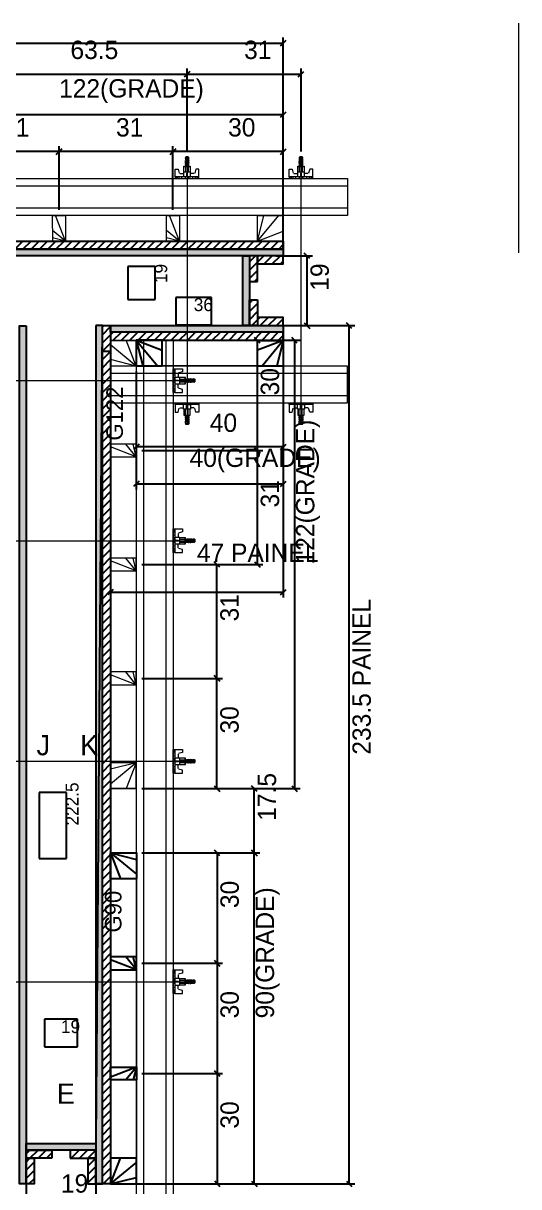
# Model space of a CAD drawing. Header units: metres. Extents: x -9504 to -3340, y 6690 to 7665.
# Drawn here: x -8477 to -8207, y 7025 to 7658 of the extents above; entities that cross this region are included whole.
import ezdxf

# ---------------------------------------------------------------- set-up
doc = ezdxf.new("R2010")
doc.units = ezdxf.units.M
for name, color, linetype in [('CHAPA', 7, 'Continuous'), ('COTA', 7, 'Continuous'), ('Hachura', 7, 'Continuous'), ('Madeira', 7, 'Continuous'), ('MEIO_PONT', 7, 'Continuous'), ('Perfil Metálico', 7, 'Continuous'), ('SARRAFO', 7, 'Continuous'), ('Texto Seção', 7, 'Continuous'), ('TEXTO_GERAL', 7, 'Continuous')]:
    doc.layers.add(name, color=color, linetype=linetype)

msp = doc.modelspace()

# ---------------------------------------------------------------- hatches: boundary and pattern name
at = {"layer": 'Hachura'}
h = msp.add_hatch(dxfattribs=at)
h.set_pattern_fill('ANSI31')
h.paths.add_polyline_path([(-9299.2, 7539.32), (-9299.2, 7534.92), (-8335.2, 7534.92), (-8335.2, 7539.32), (-9299.2, 7539.32)])
h = msp.add_hatch(color=7, dxfattribs=at)
h.dxf.hatch_style = 1
h.paths.add_polyline_path([(-9299.2, 7531.32), (-9299.2, 7534.92), (-8335.2, 7534.92), (-8335.2, 7531.32), (-9299.2, 7531.32)])
h = msp.add_hatch(color=7, dxfattribs=at)
h.dxf.hatch_style = 1
h.paths.add_polyline_path([(-8353.6, 7493.31), (-8357.2, 7493.31), (-8357.2, 7531.32), (-8353.6, 7531.32), (-8353.6, 7493.31)])
h = msp.add_hatch(dxfattribs=at)
h.set_pattern_fill('ANSI31')
h.paths.add_polyline_path([(-8353.6, 7531.32), (-8349.2, 7531.32), (-8349.2, 7517.32), (-8353.6, 7517.32), (-8353.6, 7531.32)])
h = msp.add_hatch(dxfattribs=at)
h.set_pattern_fill('ANSI31')
h.paths.add_polyline_path([(-8335.2, 7531.32), (-8335.2, 7526.92), (-8349.2, 7526.92), (-8349.2, 7531.32), (-8335.2, 7531.32)])
h = msp.add_hatch(dxfattribs=at)
h.set_pattern_fill('ANSI31')
h.paths.add_polyline_path([(-8353.6, 7493.31), (-8349.2, 7493.31), (-8349.2, 7507.31), (-8353.6, 7507.31), (-8353.6, 7493.31)])
h = msp.add_hatch(dxfattribs=at)
h.set_pattern_fill('ANSI31')
h.paths.add_polyline_path([(-8335.2, 7497.72), (-8335.2, 7493.32), (-8349.2, 7493.32), (-8349.2, 7497.72), (-8335.2, 7497.72)])
h = msp.add_hatch(color=7, dxfattribs=at)
h.dxf.hatch_style = 1
h.paths.add_polyline_path([(-8478.8, 7493.23), (-8475.2, 7493.23), (-8475.2, 7026.23), (-8478.8, 7026.23), (-8478.8, 7493.23)])
h = msp.add_hatch(color=7, dxfattribs=at)
h.dxf.hatch_style = 1
h.paths.add_polyline_path([(-8433.6, 7026.32), (-8437.2, 7026.32), (-8437.2, 7493.32), (-8433.6, 7493.32), (-8433.6, 7026.32)])
h = msp.add_hatch(dxfattribs=at)
h.set_pattern_fill('ANSI31')
h.paths.add_polyline_path([(-8429.17, 7026.32), (-8433.6, 7026.32), (-8433.6, 7493.32), (-8429.2, 7493.32), (-8429.17, 7026.32)])
h = msp.add_hatch(color=7, dxfattribs=at)
h.dxf.hatch_style = 1
h.paths.add_polyline_path([(-8429.2, 7489.72), (-8429.2, 7493.32), (-8335.2, 7493.31), (-8335.2, 7489.71), (-8429.2, 7489.72)])
h = msp.add_hatch(dxfattribs=at)
h.set_pattern_fill('ANSI31')
h.paths.add_polyline_path([(-8335.2, 7489.71), (-8335.2, 7485.31), (-8429.2, 7485.32), (-8429.2, 7489.72), (-8335.2, 7489.71)])
h = msp.add_hatch(dxfattribs=at)
h.set_pattern_fill('ANSI31')
h.paths.add_polyline_path([(-8483.2, 7489.63), (-8483.2, 7485.24), (-8833.2, 7485.24), (-8833.2, 7489.64), (-8475.2, 7489.64), (-8475.2, 7489.63), (-8483.2, 7489.63)])
h = msp.add_hatch(color=7, dxfattribs=at)
h.dxf.hatch_style = 1
h.paths.add_polyline_path([(-8475.2, 7044.72), (-8475.2, 7048.32), (-8437.2, 7048.32), (-8437.2, 7044.72), (-8475.2, 7044.72)])
h = msp.add_hatch(dxfattribs=at)
h.set_pattern_fill('ANSI31')
h.paths.add_polyline_path([(-8475.2, 7044.72), (-8475.2, 7040.32), (-8461.2, 7040.32), (-8461.2, 7044.72), (-8475.2, 7044.72)])
h = msp.add_hatch(dxfattribs=at)
h.set_pattern_fill('ANSI31')
h.paths.add_polyline_path([(-8470.8, 7040.32), (-8475.2, 7040.32), (-8475.2, 7026.32), (-8470.8, 7026.32), (-8470.8, 7040.32)])
h = msp.add_hatch(dxfattribs=at)
h.set_pattern_fill('ANSI31')
h.paths.add_polyline_path([(-8437.2, 7044.72), (-8437.2, 7040.32), (-8451.2, 7040.32), (-8451.2, 7044.72), (-8437.2, 7044.72)])
h = msp.add_hatch(dxfattribs=at)
h.set_pattern_fill('ANSI31')
h.paths.add_polyline_path([(-8441.6, 7040.32), (-8437.2, 7040.32), (-8437.2, 7026.32), (-8441.6, 7026.32), (-8441.6, 7040.32)])

# ---------------------------------------------------------------- linework, layer by layer
at = {"layer": 'CHAPA', "color": 1, "lineweight": 25}
for points in [[(-8335.2, 7534.92), (-8335.2, 7531.32), (-9299.2, 7531.32), (-9299.2, 7534.92)], [(-8353.6, 7493.31), (-8357.2, 7493.31), (-8357.2, 7531.32), (-8353.6, 7531.32)], [(-8475.2, 7493.23), (-8475.2, 7026.23), (-8478.8, 7026.23), (-8478.8, 7493.23)], [(-8437.2, 7493.32), (-8437.2, 7026.32), (-8433.6, 7026.32), (-8433.6, 7493.32)], [(-8429.2, 7489.72), (-8429.2, 7493.32), (-8335.2, 7493.31), (-8335.2, 7489.71)], [(-8475.2, 7044.72), (-8475.2, 7048.32), (-8437.2, 7048.32), (-8437.2, 7044.72)]]:
    msp.add_lwpolyline(points, close=True, dxfattribs=at)
at = {"layer": 'COTA', "color": 0, "lineweight": 25}
for p, q in [((-8336.7, 7645.6), (-8333.7, 7648.6)), ((-8389.03, 7628.68), (-8386.03, 7631.68)), ((-8386.03, 7631.68), (-8389.03, 7628.68)), ((-8327.03, 7628.68), (-8324.03, 7631.68)), ((-8336.72, 7606.71), (-8333.72, 7609.71)), ((-8455.73, 7589.51), (-8458.73, 7586.51)), ((-8458.73, 7586.51), (-8455.73, 7589.51)), ((-8393.73, 7589.51), (-8396.73, 7586.51)), ((-8396.73, 7586.51), (-8393.73, 7589.51)), ((-8336.72, 7586.51), (-8333.72, 7589.51)), ((-8320.83, 7529.81), (-8323.83, 7532.81)), ((-8323.83, 7494.81), (-8320.83, 7491.81)), ((-8297.85, 7491.82), (-8300.85, 7494.82)), ((-8347.78, 7483.85), (-8350.78, 7486.85)), ((-8327.58, 7483.85), (-8330.58, 7486.85)), ((-8413.7, 7428.89), (-8416.7, 7425.89)), ((-8347.78, 7423.86), (-8350.78, 7426.86)), ((-8350.78, 7426.86), (-8347.78, 7423.86)), ((-8336.7, 7425.89), (-8333.7, 7428.89)), ((-8413.7, 7408.69), (-8416.7, 7405.69)), ((-8336.7, 7405.69), (-8333.7, 7408.69)), ((-8369.78, 7361.86), (-8372.78, 7364.86)), ((-8350.78, 7364.86), (-8347.78, 7361.86)), ((-8427.7, 7349.81), (-8430.7, 7346.81)), ((-8336.7, 7346.81), (-8333.7, 7349.81)), ((-8369.78, 7299.86), (-8372.78, 7302.86)), ((-8372.78, 7302.86), (-8369.78, 7299.86)), ((-8372.78, 7242.85), (-8369.78, 7239.85)), ((-8349.5, 7239.85), (-8352.5, 7242.85)), ((-8330.58, 7242.85), (-8327.58, 7239.85)), ((-8369.7, 7204.85), (-8372.7, 7207.85)), ((-8349.5, 7204.85), (-8352.5, 7207.85)), ((-8352.5, 7207.85), (-8349.5, 7204.85)), ((-8372.7, 7147.85), (-8369.7, 7144.85)), ((-8369.7, 7144.85), (-8372.7, 7147.85)), ((-8372.7, 7087.85), (-8369.7, 7084.85)), ((-8369.7, 7084.85), (-8372.7, 7087.85)), ((-8372.7, 7027.87), (-8369.7, 7024.87)), ((-8352.5, 7027.85), (-8349.5, 7024.85)), ((-8300.85, 7027.85), (-8297.85, 7024.85))]:
    msp.add_line(p, q, dxfattribs=at)
at = {"layer": 'COTA', "color": 241, "lineweight": 25}
for p, q in [((-8335.2, 7534.32), (-8335.2, 7650.1)), ((-9299.2, 7647.1), (-8335.2, 7647.1)), ((-8514.53, 7630.18), (-8387.53, 7630.18)), ((-8387.53, 7588.12), (-8387.53, 7633.18)), ((-8387.53, 7588.12), (-8387.53, 7633.18)), ((-8387.53, 7630.18), (-8325.53, 7630.18)), ((-8325.53, 7588.12), (-8325.53, 7633.18)), ((-8335.22, 7556.32), (-8335.22, 7611.21)), ((-8579.22, 7608.21), (-8335.22, 7608.21)), ((-8457.23, 7556.32), (-8457.23, 7591.01)), ((-8457.23, 7556.32), (-8457.23, 7591.01)), ((-8395.23, 7556.32), (-8395.23, 7591.01)), ((-8395.23, 7556.32), (-8395.23, 7591.01)), ((-8335.22, 7556.32), (-8335.22, 7591.01)), ((-8457.23, 7588.01), (-8519.23, 7588.01)), ((-8395.23, 7588.01), (-8457.23, 7588.01)), ((-8335.22, 7588.01), (-8395.23, 7588.01)), ((-8339.2, 7531.31), (-8319.33, 7531.31)), ((-8322.33, 7531.31), (-8322.33, 7493.31)), ((-8434.2, 7493.32), (-8296.35, 7493.32)), ((-8429.2, 7490.32), (-8429.2, 7345.31)), ((-8339.2, 7493.31), (-8319.33, 7493.31)), ((-8335.2, 7490.31), (-8335.2, 7345.31)), ((-8299.35, 7026.35), (-8299.35, 7493.32)), ((-8412.22, 7485.35), (-8326.08, 7485.35)), ((-8412.2, 7485.35), (-8346.28, 7485.35)), ((-8349.28, 7425.36), (-8349.28, 7485.35)), ((-8329.08, 7485.35), (-8329.08, 7241.35)), ((-8415.2, 7468.35), (-8415.2, 7404.19)), ((-8415.2, 7468.35), (-8415.2, 7424.39)), ((-8335.2, 7468.35), (-8335.2, 7404.19)), ((-8335.2, 7468.35), (-8335.2, 7424.39)), ((-8335.2, 7427.39), (-8415.2, 7427.39)), ((-8412.2, 7425.36), (-8346.28, 7425.36)), ((-8412.2, 7425.36), (-8346.28, 7425.36)), ((-8349.28, 7363.36), (-8349.28, 7425.36)), ((-8415.2, 7407.19), (-8335.2, 7407.19)), ((-8412.2, 7363.36), (-8368.28, 7363.36)), ((-8412.2, 7363.36), (-8346.28, 7363.36)), ((-8371.28, 7301.36), (-8371.28, 7363.36)), ((-8429.2, 7348.31), (-8335.2, 7348.31)), ((-8412.2, 7301.36), (-8368.28, 7301.36)), ((-8412.2, 7301.36), (-8368.28, 7301.36)), ((-8371.28, 7241.35), (-8371.28, 7301.36)), ((-8412.21, 7241.35), (-8348, 7241.35)), ((-8412.2, 7241.35), (-8368.28, 7241.35)), ((-8412.2, 7241.35), (-8326.08, 7241.35)), ((-8351, 7206.35), (-8351, 7241.35)), ((-8412.16, 7206.35), (-8348, 7206.35)), ((-8412.16, 7206.35), (-8368.2, 7206.35)), ((-8412.16, 7206.35), (-8348, 7206.35)), ((-8371.2, 7206.35), (-8371.2, 7146.35)), ((-8351, 7026.35), (-8351, 7206.35)), ((-8412.16, 7146.35), (-8368.2, 7146.35)), ((-8412.16, 7146.35), (-8368.2, 7146.35)), ((-8371.2, 7146.35), (-8371.2, 7086.35)), ((-8412.16, 7086.35), (-8368.2, 7086.35)), ((-8412.16, 7086.35), (-8368.2, 7086.35)), ((-8371.2, 7086.35), (-8371.2, 7026.37)), ((-8475.2, 7030.32), (-8475.2, 7010.45)), ((-8437.2, 7030.32), (-8437.2, 7010.45)), ((-8426.16, 7026.35), (-8296.35, 7026.35)), ((-8412.16, 7026.35), (-8348, 7026.35)), ((-8412.15, 7026.37), (-8368.2, 7026.37))]:
    msp.add_line(p, q, dxfattribs=at)
at = {"layer": 'COTA', "color": 180, "lineweight": 25}
for p, q in [((-8404.88, 7525.49), (-8419.88, 7525.49)), ((-8419.88, 7525.49), (-8419.88, 7507.49)), ((-8404.88, 7507.49), (-8404.88, 7525.49)), ((-8374.26, 7508.71), (-8393.59, 7508.71)), ((-8393.59, 7508.71), (-8393.59, 7493.71)), ((-8374.26, 7493.71), (-8374.26, 7508.71)), ((-8419.88, 7507.49), (-8404.88, 7507.49)), ((-8393.59, 7493.71), (-8374.26, 7493.71)), ((-8453.14, 7239.32), (-8468.14, 7239.32)), ((-8468.14, 7239.32), (-8468.14, 7203.32)), ((-8453.14, 7203.32), (-8453.14, 7239.32)), ((-8468.14, 7203.32), (-8453.14, 7203.32)), ((-8447.2, 7115.85), (-8465.2, 7115.85)), ((-8465.2, 7115.85), (-8465.2, 7100.85)), ((-8447.2, 7100.85), (-8447.2, 7115.85)), ((-8465.2, 7100.85), (-8447.2, 7100.85))]:
    msp.add_line(p, q, dxfattribs=at)
at = {"layer": 'Hachura', "color": 0, "lineweight": 9}
for p, q in [((-8387.99, 7584.8), (-8388.66, 7584.46)), ((-8388.6, 7584.23), (-8387.47, 7584.8)), ((-8388.5, 7584.79), (-8388.18, 7585.12)), ((-8388.25, 7584.8), (-8388.5, 7584.67)), ((-8388.5, 7584.15), (-8387.21, 7584.8)), ((-8388.5, 7584.79), (-8386.57, 7584.79)), ((-8386.89, 7585.12), (-8388.18, 7585.12)), ((-8386.57, 7584.79), (-8386.89, 7585.12)), ((-8386.57, 7584.47), (-8386.57, 7584.8)), ((-8325.99, 7584.8), (-8326.66, 7584.46)), ((-8326.6, 7584.23), (-8325.47, 7584.8)), ((-8326.5, 7584.79), (-8326.18, 7585.12)), ((-8326.25, 7584.8), (-8326.5, 7584.67)), ((-8326.5, 7584.15), (-8325.21, 7584.8)), ((-8326.5, 7584.79), (-8324.57, 7584.79)), ((-8324.89, 7585.12), (-8326.18, 7585.12)), ((-8324.57, 7584.79), (-8324.89, 7585.12)), ((-8324.57, 7584.47), (-8324.57, 7584.8)), ((-8394.05, 7574.22), (-8394.05, 7578.48)), ((-8394.05, 7578.48), (-8392.37, 7578.48)), ((-8392.37, 7578.48), (-8391.79, 7576.27)), ((-8389.28, 7580.02), (-8385.92, 7580.02)), ((-8389.28, 7576.8), (-8389.28, 7580.02)), ((-8389.28, 7579.96), (-8385.92, 7579.96)), ((-8386.5, 7584.38), (-8388.66, 7583.3)), ((-8386.5, 7583.22), (-8388.66, 7582.14)), ((-8386.5, 7582.06), (-8388.66, 7580.98)), ((-8388.6, 7583.07), (-8386.46, 7584.14)), ((-8388.6, 7581.91), (-8386.46, 7582.98)), ((-8388.6, 7580.75), (-8386.46, 7581.82)), ((-8386.57, 7584.47), (-8388.5, 7583.51)), ((-8386.57, 7584.47), (-8388.5, 7583.51)), ((-8388.5, 7584.15), (-8388.5, 7583.51)), ((-8388.5, 7582.99), (-8386.57, 7583.96)), ((-8386.57, 7583.31), (-8388.5, 7582.35)), ((-8388.5, 7582.35), (-8388.5, 7582.99)), ((-8388.5, 7581.83), (-8386.57, 7582.8)), ((-8386.57, 7582.15), (-8388.5, 7581.18)), ((-8388.5, 7581.62), (-8388.5, 7581.83)), ((-8388.5, 7580.67), (-8386.57, 7581.64)), ((-8388.5, 7581.62), (-8388.5, 7581.18)), ((-8386.57, 7580.99), (-8388.5, 7580.02)), ((-8388.5, 7580.67), (-8388.5, 7580.02)), ((-8388.5, 7580.02), (-8388.5, 7576.8)), ((-8387.73, 7580.02), (-8386.46, 7580.66)), ((-8387.47, 7580.02), (-8386.57, 7580.48)), ((-8386.96, 7580.02), (-8386.96, 7576.8)), ((-8386.57, 7583.31), (-8386.57, 7583.96)), ((-8386.57, 7582.15), (-8386.57, 7582.8)), ((-8386.57, 7582.59), (-8386.57, 7582.8)), ((-8386.57, 7580.99), (-8386.57, 7581.64)), ((-8386.57, 7580.02), (-8386.57, 7580.48)), ((-8385.92, 7580.02), (-8385.92, 7576.8)), ((-8382.83, 7578.48), (-8383.41, 7576.27)), ((-8381.15, 7578.48), (-8382.83, 7578.48)), ((-8381.15, 7573.32), (-8381.15, 7578.45)), ((-8332.05, 7574.22), (-8332.05, 7578.48)), ((-8332.05, 7578.48), (-8330.37, 7578.48)), ((-8330.37, 7578.48), (-8329.79, 7576.27)), ((-8327.28, 7580.02), (-8323.92, 7580.02)), ((-8327.28, 7576.8), (-8327.28, 7580.02)), ((-8327.28, 7579.96), (-8323.92, 7579.96)), ((-8324.5, 7584.38), (-8326.66, 7583.3)), ((-8324.5, 7583.22), (-8326.66, 7582.14)), ((-8324.5, 7582.06), (-8326.66, 7580.98)), ((-8326.6, 7583.07), (-8324.46, 7584.14)), ((-8326.6, 7581.91), (-8324.46, 7582.98)), ((-8326.6, 7580.75), (-8324.46, 7581.82)), ((-8324.57, 7584.47), (-8326.5, 7583.51)), ((-8324.57, 7584.47), (-8326.5, 7583.51)), ((-8326.5, 7584.15), (-8326.5, 7583.51)), ((-8326.5, 7582.99), (-8324.57, 7583.96)), ((-8324.57, 7583.31), (-8326.5, 7582.35)), ((-8326.5, 7582.35), (-8326.5, 7582.99)), ((-8326.5, 7581.83), (-8324.57, 7582.8)), ((-8324.57, 7582.15), (-8326.5, 7581.18)), ((-8326.5, 7581.62), (-8326.5, 7581.83)), ((-8326.5, 7580.67), (-8324.57, 7581.64)), ((-8326.5, 7581.62), (-8326.5, 7581.18)), ((-8324.57, 7580.99), (-8326.5, 7580.02)), ((-8326.5, 7580.67), (-8326.5, 7580.02)), ((-8326.5, 7580.02), (-8326.5, 7576.8)), ((-8325.73, 7580.02), (-8324.46, 7580.66)), ((-8325.47, 7580.02), (-8324.57, 7580.48)), ((-8324.96, 7580.02), (-8324.96, 7576.8)), ((-8324.57, 7583.31), (-8324.57, 7583.96)), ((-8324.57, 7582.15), (-8324.57, 7582.8)), ((-8324.57, 7582.59), (-8324.57, 7582.8)), ((-8324.57, 7580.99), (-8324.57, 7581.64)), ((-8324.57, 7580.02), (-8324.57, 7580.48)), ((-8323.92, 7580.02), (-8323.92, 7576.8)), ((-8320.83, 7578.48), (-8321.41, 7576.27)), ((-8319.15, 7578.48), (-8320.83, 7578.48)), ((-8319.15, 7573.32), (-8319.15, 7578.45)), ((-8381.15, 7574.22), (-8394.05, 7574.22)), ((-8394.05, 7574.22), (-8394.05, 7573.32)), ((-8394.05, 7573.32), (-8381.15, 7573.32)), ((-8393.91, 7574.24), (-8393.91, 7573.31)), ((-8393.7, 7574.24), (-8393.7, 7573.31)), ((-8393.36, 7574.24), (-8393.36, 7573.31)), ((-8393.1, 7573.32), (-8385.28, 7573.32)), ((-8392.9, 7574.24), (-8392.9, 7573.31)), ((-8392.06, 7574.24), (-8392.06, 7573.31)), ((-8391.48, 7576.03), (-8389.53, 7576.03)), ((-8390.63, 7574.24), (-8390.63, 7573.32)), ((-8385.67, 7576.8), (-8389.53, 7576.8)), ((-8389.53, 7576.8), (-8389.53, 7574.22)), ((-8389.53, 7576.8), (-8389.28, 7576.8)), ((-8389.53, 7576.8), (-8389.28, 7576.8)), ((-8388.58, 7574.09), (-8388.58, 7573.66)), ((-8387.8, 7576.22), (-8387.8, 7574.22)), ((-8387.6, 7574.22), (-8385.67, 7574.22)), ((-8387.59, 7574.22), (-8387.59, 7573.32)), ((-8387.29, 7574.22), (-8387.29, 7576.22)), ((-8386.31, 7574.22), (-8386.96, 7574.22)), ((-8386.64, 7573.9), (-8386.64, 7574.11)), ((-8386.64, 7573.47), (-8386.64, 7573.9)), ((-8381.15, 7574.22), (-8386.31, 7574.22)), ((-8385.67, 7574.22), (-8385.67, 7576.8)), ((-8383.72, 7576.03), (-8385.67, 7576.03)), ((-8384.56, 7574.24), (-8384.56, 7573.31)), ((-8383.15, 7574.24), (-8383.15, 7573.31)), ((-8382.3, 7574.24), (-8382.3, 7573.31)), ((-8381.84, 7574.24), (-8381.84, 7573.31)), ((-8381.5, 7574.24), (-8381.5, 7573.31)), ((-8381.29, 7574.24), (-8381.29, 7573.31)), ((-8319.15, 7574.22), (-8332.05, 7574.22)), ((-8332.05, 7574.22), (-8332.05, 7573.32)), ((-8332.05, 7573.32), (-8319.15, 7573.32)), ((-8331.91, 7574.24), (-8331.91, 7573.31)), ((-8331.7, 7574.24), (-8331.7, 7573.31)), ((-8331.36, 7574.24), (-8331.36, 7573.31)), ((-8331.1, 7573.32), (-8323.28, 7573.32)), ((-8330.9, 7574.24), (-8330.9, 7573.31)), ((-8330.06, 7574.24), (-8330.06, 7573.31)), ((-8329.48, 7576.03), (-8327.53, 7576.03)), ((-8328.63, 7574.24), (-8328.63, 7573.32)), ((-8323.67, 7576.8), (-8327.53, 7576.8)), ((-8327.53, 7576.8), (-8327.53, 7574.22)), ((-8327.53, 7576.8), (-8327.28, 7576.8)), ((-8327.53, 7576.8), (-8327.28, 7576.8)), ((-8326.58, 7574.09), (-8326.58, 7573.66)), ((-8325.8, 7576.22), (-8325.8, 7574.22)), ((-8325.6, 7574.22), (-8323.67, 7574.22)), ((-8325.59, 7574.22), (-8325.59, 7573.32)), ((-8325.29, 7574.22), (-8325.29, 7576.22)), ((-8324.31, 7574.22), (-8324.96, 7574.22)), ((-8324.64, 7573.9), (-8324.64, 7574.11)), ((-8324.64, 7573.47), (-8324.64, 7573.9)), ((-8319.15, 7574.22), (-8324.31, 7574.22)), ((-8323.67, 7574.22), (-8323.67, 7576.8)), ((-8321.72, 7576.03), (-8323.67, 7576.03)), ((-8322.56, 7574.24), (-8322.56, 7573.31)), ((-8321.15, 7574.24), (-8321.15, 7573.31)), ((-8320.3, 7574.24), (-8320.3, 7573.31)), ((-8319.84, 7574.24), (-8319.84, 7573.31)), ((-8319.5, 7574.24), (-8319.5, 7573.31)), ((-8319.29, 7574.24), (-8319.29, 7573.31)), ((-8395.16, 7456.95), (-8395.16, 7469.85)), ((-8395.16, 7469.85), (-8390.02, 7469.85)), ((-8394.24, 7469.71), (-8395.16, 7469.71)), ((-8394.24, 7469.5), (-8395.16, 7469.5)), ((-8394.24, 7469.16), (-8395.16, 7469.16)), ((-8394.24, 7468.7), (-8395.16, 7468.7)), ((-8394.24, 7467.86), (-8395.16, 7467.86)), ((-8394.24, 7466.44), (-8395.16, 7466.44)), ((-8395.16, 7457.91), (-8395.16, 7465.72)), ((-8395.01, 7464.36), (-8394.58, 7464.36)), ((-8394.58, 7464.36), (-8394.36, 7464.36)), ((-8394.26, 7469.85), (-8394.26, 7456.95)), ((-8394.26, 7469.85), (-8394.26, 7464.69)), ((-8394.26, 7463.4), (-8394.26, 7465.34)), ((-8394.26, 7465.34), (-8391.68, 7465.34)), ((-8394.26, 7464.69), (-8394.26, 7464.05)), ((-8392.45, 7467.28), (-8392.45, 7465.34)), ((-8390, 7468.17), (-8392.21, 7467.59)), ((-8391.68, 7465.34), (-8391.68, 7461.47)), ((-8388.45, 7465.08), (-8391.68, 7465.08)), ((-8390, 7469.85), (-8390, 7468.17)), ((-8388.52, 7461.73), (-8388.52, 7465.08)), ((-8388.45, 7461.73), (-8388.45, 7465.08)), ((-8388.45, 7463.27), (-8387.82, 7464.54)), ((-8387.48, 7464.43), (-8388.45, 7462.5)), ((-8388.45, 7463.53), (-8388, 7464.43)), ((-8388.45, 7464.43), (-8388, 7464.43)), ((-8387.81, 7462.5), (-8386.84, 7464.43)), ((-8387.73, 7462.4), (-8386.66, 7464.54)), ((-8386.42, 7464.51), (-8387.5, 7462.34)), ((-8387.48, 7464.43), (-8386.84, 7464.43)), ((-8386.32, 7464.43), (-8387.29, 7462.5)), ((-8386.65, 7462.5), (-8385.68, 7464.43)), ((-8386.57, 7462.4), (-8385.5, 7464.54)), ((-8385.26, 7464.51), (-8386.34, 7462.34)), ((-8386.32, 7464.43), (-8385.68, 7464.43)), ((-8385.16, 7464.43), (-8386.13, 7462.5)), ((-8385.89, 7464.43), (-8385.68, 7464.43)), ((-8385.48, 7462.5), (-8384.52, 7464.43)), ((-8385.41, 7462.4), (-8384.34, 7464.54)), ((-8384.09, 7464.51), (-8385.18, 7462.34)), ((-8385.16, 7464.43), (-8384.52, 7464.43)), ((-8384, 7464.43), (-8384.97, 7462.5)), ((-8384, 7464.43), (-8384.97, 7462.5)), ((-8384, 7464.43), (-8383.68, 7464.43)), ((-8383.68, 7464.44), (-8383.36, 7464.11)), ((-8383.68, 7462.5), (-8383.68, 7464.44)), ((-8394.26, 7463.41), (-8395.16, 7463.41)), ((-8394.24, 7460.38), (-8395.16, 7460.38)), ((-8394.24, 7458.94), (-8395.16, 7458.94)), ((-8394.24, 7458.1), (-8395.16, 7458.1)), ((-8394.38, 7462.43), (-8394.82, 7462.43)), ((-8394.26, 7463.71), (-8392.26, 7463.71)), ((-8392.26, 7463.2), (-8394.26, 7463.2)), ((-8391.68, 7461.47), (-8394.26, 7461.47)), ((-8392.45, 7459.52), (-8392.45, 7461.47)), ((-8390, 7458.63), (-8392.21, 7459.21)), ((-8388.45, 7464.05), (-8391.68, 7464.05)), ((-8388.45, 7462.5), (-8391.68, 7462.5)), ((-8391.68, 7461.73), (-8388.45, 7461.73)), ((-8391.68, 7461.47), (-8391.68, 7461.73)), ((-8391.68, 7461.47), (-8391.68, 7461.73)), ((-8390, 7456.95), (-8390, 7458.63)), ((-8387.81, 7462.5), (-8388.45, 7462.5)), ((-8386.86, 7462.5), (-8387.29, 7462.5)), ((-8386.86, 7462.5), (-8386.65, 7462.5)), ((-8386.13, 7462.5), (-8385.48, 7462.5)), ((-8384.32, 7462.5), (-8384.97, 7462.5)), ((-8384.32, 7462.5), (-8383.68, 7463.79)), ((-8384.25, 7462.4), (-8383.68, 7463.53)), ((-8383.68, 7463.01), (-8384.02, 7462.34)), ((-8383.68, 7462.76), (-8383.81, 7462.5)), ((-8383.68, 7462.5), (-8383.36, 7462.82)), ((-8383.36, 7464.11), (-8383.36, 7462.82)), ((-8394.24, 7457.64), (-8395.16, 7457.64)), ((-8394.24, 7457.3), (-8395.16, 7457.3)), ((-8394.24, 7457.09), (-8395.16, 7457.09)), ((-8394.26, 7456.95), (-8395.16, 7456.95)), ((-8394.26, 7456.95), (-8390, 7456.95)), ((-8394.05, 7451.32), (-8381.16, 7451.32)), ((-8394.05, 7450.41), (-8394.05, 7451.32)), ((-8381.15, 7450.41), (-8394.05, 7450.41)), ((-8394.05, 7450.41), (-8394.05, 7446.16)), ((-8394.05, 7446.16), (-8392.37, 7446.16)), ((-8393.91, 7450.4), (-8393.91, 7451.32)), ((-8393.7, 7450.4), (-8393.7, 7451.32)), ((-8393.37, 7450.4), (-8393.37, 7451.32)), ((-8393.1, 7451.32), (-8385.28, 7451.32)), ((-8392.9, 7450.4), (-8392.9, 7451.32)), ((-8392.37, 7446.16), (-8391.79, 7448.37)), ((-8392.06, 7450.4), (-8392.06, 7451.32)), ((-8391.48, 7448.61), (-8389.53, 7448.61)), ((-8390.63, 7450.4), (-8390.63, 7451.32)), ((-8389.54, 7447.83), (-8389.54, 7450.41)), ((-8385.67, 7447.83), (-8389.54, 7447.83)), ((-8389.54, 7447.83), (-8389.28, 7447.83)), ((-8389.54, 7447.83), (-8389.28, 7447.83)), ((-8389.28, 7447.83), (-8389.28, 7444.61)), ((-8388.58, 7450.54), (-8388.58, 7450.97)), ((-8388.5, 7444.61), (-8388.5, 7447.83)), ((-8387.8, 7448.41), (-8387.8, 7450.41)), ((-8387.6, 7450.41), (-8387.6, 7451.32)), ((-8387.6, 7450.41), (-8385.67, 7450.41)), ((-8387.29, 7450.41), (-8387.29, 7448.41)), ((-8386.31, 7450.41), (-8386.96, 7450.41)), ((-8386.96, 7444.61), (-8386.96, 7447.83)), ((-8386.64, 7451.17), (-8386.64, 7450.73)), ((-8386.64, 7450.73), (-8386.64, 7450.52)), ((-8381.15, 7450.41), (-8386.31, 7450.41)), ((-8385.92, 7444.61), (-8385.92, 7447.83)), ((-8385.67, 7450.41), (-8385.67, 7447.83)), ((-8383.72, 7448.61), (-8385.67, 7448.61)), ((-8384.56, 7450.4), (-8384.56, 7451.32)), ((-8382.83, 7446.16), (-8383.41, 7448.37)), ((-8383.15, 7450.4), (-8383.15, 7451.32)), ((-8381.15, 7446.16), (-8382.83, 7446.16)), ((-8382.3, 7450.4), (-8382.3, 7451.32)), ((-8381.84, 7450.4), (-8381.84, 7451.32)), ((-8381.5, 7450.4), (-8381.5, 7451.32)), ((-8381.29, 7450.4), (-8381.29, 7451.32)), ((-8381.16, 7451.32), (-8381.16, 7446.18)), ((-8332.05, 7451.32), (-8319.16, 7451.32)), ((-8332.05, 7450.41), (-8332.05, 7451.32)), ((-8319.15, 7450.41), (-8332.05, 7450.41)), ((-8332.05, 7450.41), (-8332.05, 7446.16)), ((-8332.05, 7446.16), (-8330.37, 7446.16)), ((-8331.91, 7450.4), (-8331.91, 7451.32)), ((-8331.7, 7450.4), (-8331.7, 7451.32)), ((-8331.37, 7450.4), (-8331.37, 7451.32)), ((-8331.1, 7451.32), (-8323.28, 7451.32)), ((-8330.9, 7450.4), (-8330.9, 7451.32)), ((-8330.37, 7446.16), (-8329.79, 7448.37)), ((-8330.06, 7450.4), (-8330.06, 7451.32)), ((-8329.48, 7448.61), (-8327.53, 7448.61)), ((-8328.63, 7450.4), (-8328.63, 7451.32)), ((-8327.54, 7447.83), (-8327.54, 7450.41)), ((-8323.67, 7447.83), (-8327.54, 7447.83)), ((-8327.54, 7447.83), (-8327.28, 7447.83)), ((-8327.54, 7447.83), (-8327.28, 7447.83)), ((-8327.28, 7447.83), (-8327.28, 7444.61)), ((-8326.58, 7450.54), (-8326.58, 7450.97)), ((-8326.5, 7444.61), (-8326.5, 7447.83)), ((-8325.8, 7448.41), (-8325.8, 7450.41)), ((-8325.6, 7450.41), (-8325.6, 7451.32)), ((-8325.6, 7450.41), (-8323.67, 7450.41)), ((-8325.29, 7450.41), (-8325.29, 7448.41)), ((-8324.31, 7450.41), (-8324.96, 7450.41)), ((-8324.96, 7444.61), (-8324.96, 7447.83)), ((-8324.64, 7451.17), (-8324.64, 7450.73)), ((-8324.64, 7450.73), (-8324.64, 7450.52)), ((-8319.15, 7450.41), (-8324.31, 7450.41)), ((-8323.92, 7444.61), (-8323.92, 7447.83)), ((-8323.67, 7450.41), (-8323.67, 7447.83)), ((-8321.72, 7448.61), (-8323.67, 7448.61)), ((-8322.56, 7450.4), (-8322.56, 7451.32)), ((-8320.83, 7446.16), (-8321.41, 7448.37)), ((-8321.15, 7450.4), (-8321.15, 7451.32)), ((-8319.15, 7446.16), (-8320.83, 7446.16)), ((-8320.3, 7450.4), (-8320.3, 7451.32)), ((-8319.84, 7450.4), (-8319.84, 7451.32)), ((-8319.5, 7450.4), (-8319.5, 7451.32)), ((-8319.29, 7450.4), (-8319.29, 7451.32)), ((-8319.16, 7451.32), (-8319.16, 7446.18)), ((-8389.28, 7444.68), (-8385.92, 7444.68)), ((-8389.28, 7444.61), (-8385.92, 7444.61)), ((-8386.5, 7442.57), (-8388.66, 7443.66)), ((-8386.5, 7441.41), (-8388.66, 7442.5)), ((-8386.5, 7440.25), (-8388.66, 7441.34)), ((-8387.99, 7439.84), (-8388.66, 7440.17)), ((-8388.6, 7443.89), (-8386.46, 7442.82)), ((-8388.6, 7442.72), (-8386.46, 7441.65)), ((-8388.6, 7441.56), (-8386.46, 7440.49)), ((-8388.6, 7440.4), (-8387.47, 7439.84)), ((-8388.5, 7443.96), (-8388.5, 7444.61)), ((-8386.57, 7443.64), (-8388.5, 7444.61)), ((-8388.5, 7443.96), (-8386.57, 7443)), ((-8388.5, 7443.02), (-8388.5, 7443.45)), ((-8386.57, 7442.48), (-8388.5, 7443.45)), ((-8388.5, 7443.02), (-8388.5, 7442.8)), ((-8388.5, 7442.8), (-8386.57, 7441.84)), ((-8388.5, 7442.29), (-8388.5, 7441.64)), ((-8386.57, 7441.32), (-8388.5, 7442.29)), ((-8388.5, 7441.64), (-8386.57, 7440.68)), ((-8386.57, 7440.16), (-8388.5, 7441.13)), ((-8388.5, 7440.48), (-8388.5, 7441.13)), ((-8386.57, 7440.16), (-8388.5, 7441.13)), ((-8388.5, 7440.48), (-8387.21, 7439.84)), ((-8388.25, 7439.84), (-8388.5, 7439.97)), ((-8388.5, 7439.84), (-8388.18, 7439.52)), ((-8388.5, 7439.84), (-8386.57, 7439.84)), ((-8386.89, 7439.52), (-8388.18, 7439.52)), ((-8387.73, 7444.61), (-8386.46, 7443.98)), ((-8387.47, 7444.61), (-8386.57, 7444.16)), ((-8386.57, 7439.84), (-8386.89, 7439.52)), ((-8386.57, 7444.61), (-8386.57, 7444.16)), ((-8386.57, 7443.64), (-8386.57, 7443)), ((-8386.57, 7442.48), (-8386.57, 7441.84)), ((-8386.57, 7442.05), (-8386.57, 7441.84)), ((-8386.57, 7441.32), (-8386.57, 7440.68)), ((-8386.57, 7440.16), (-8386.57, 7439.84)), ((-8327.28, 7444.68), (-8323.92, 7444.68)), ((-8327.28, 7444.61), (-8323.92, 7444.61)), ((-8324.5, 7442.57), (-8326.66, 7443.66)), ((-8324.5, 7441.41), (-8326.66, 7442.5)), ((-8324.5, 7440.25), (-8326.66, 7441.34)), ((-8325.99, 7439.84), (-8326.66, 7440.17)), ((-8326.6, 7443.89), (-8324.46, 7442.82)), ((-8326.6, 7442.72), (-8324.46, 7441.65)), ((-8326.6, 7441.56), (-8324.46, 7440.49)), ((-8326.6, 7440.4), (-8325.47, 7439.84)), ((-8326.5, 7443.96), (-8326.5, 7444.61)), ((-8324.57, 7443.64), (-8326.5, 7444.61)), ((-8326.5, 7443.96), (-8324.57, 7443)), ((-8326.5, 7443.02), (-8326.5, 7443.45)), ((-8324.57, 7442.48), (-8326.5, 7443.45)), ((-8326.5, 7443.02), (-8326.5, 7442.8)), ((-8326.5, 7442.8), (-8324.57, 7441.84)), ((-8326.5, 7442.29), (-8326.5, 7441.64)), ((-8324.57, 7441.32), (-8326.5, 7442.29)), ((-8326.5, 7441.64), (-8324.57, 7440.68)), ((-8324.57, 7440.16), (-8326.5, 7441.13)), ((-8326.5, 7440.48), (-8326.5, 7441.13)), ((-8324.57, 7440.16), (-8326.5, 7441.13)), ((-8326.5, 7440.48), (-8325.21, 7439.84)), ((-8326.25, 7439.84), (-8326.5, 7439.97)), ((-8326.5, 7439.84), (-8326.18, 7439.52)), ((-8326.5, 7439.84), (-8324.57, 7439.84)), ((-8324.89, 7439.52), (-8326.18, 7439.52)), ((-8325.73, 7444.61), (-8324.46, 7443.98)), ((-8325.47, 7444.61), (-8324.57, 7444.16)), ((-8324.57, 7439.84), (-8324.89, 7439.52)), ((-8324.57, 7444.61), (-8324.57, 7444.16)), ((-8324.57, 7443.64), (-8324.57, 7443)), ((-8324.57, 7442.48), (-8324.57, 7441.84)), ((-8324.57, 7442.05), (-8324.57, 7441.84)), ((-8324.57, 7441.32), (-8324.57, 7440.68)), ((-8324.57, 7440.16), (-8324.57, 7439.84)), ((-8395.16, 7369.8), (-8395.16, 7382.69)), ((-8395.16, 7382.69), (-8390.02, 7382.69)), ((-8394.24, 7382.55), (-8395.16, 7382.55)), ((-8394.24, 7382.34), (-8395.16, 7382.34)), ((-8394.26, 7382.69), (-8394.26, 7369.8)), ((-8394.26, 7382.69), (-8394.26, 7377.54)), ((-8390, 7382.69), (-8390, 7381.02)), ((-8394.24, 7382.01), (-8395.16, 7382.01)), ((-8394.24, 7381.54), (-8395.16, 7381.54)), ((-8394.24, 7380.7), (-8395.16, 7380.7)), ((-8394.24, 7379.29), (-8395.16, 7379.29)), ((-8395.16, 7370.75), (-8395.16, 7378.56)), ((-8394.26, 7376.25), (-8395.16, 7376.25)), ((-8395.01, 7377.21), (-8394.58, 7377.21)), ((-8394.58, 7377.21), (-8394.36, 7377.21)), ((-8394.26, 7376.25), (-8394.26, 7378.18)), ((-8394.26, 7378.18), (-8391.68, 7378.18)), ((-8394.26, 7377.54), (-8394.26, 7376.89)), ((-8394.26, 7376.56), (-8392.26, 7376.56)), ((-8392.26, 7376.04), (-8394.26, 7376.04)), ((-8392.45, 7380.12), (-8392.45, 7378.18)), ((-8390, 7381.02), (-8392.21, 7380.44)), ((-8391.68, 7378.18), (-8391.68, 7374.31)), ((-8388.45, 7377.92), (-8391.68, 7377.92)), ((-8388.45, 7376.89), (-8391.68, 7376.89)), ((-8388.52, 7374.57), (-8388.52, 7377.92)), ((-8388.45, 7374.57), (-8388.45, 7377.92)), ((-8388.45, 7376.12), (-8387.82, 7377.38)), ((-8387.48, 7377.28), (-8388.45, 7375.34)), ((-8388.45, 7376.37), (-8388, 7377.28)), ((-8388.45, 7377.28), (-8388, 7377.28)), ((-8387.81, 7375.34), (-8386.84, 7377.28)), ((-8387.73, 7375.24), (-8386.66, 7377.38)), ((-8386.42, 7377.35), (-8387.5, 7375.18)), ((-8387.48, 7377.28), (-8386.84, 7377.28)), ((-8386.32, 7377.28), (-8387.29, 7375.34)), ((-8386.65, 7375.34), (-8385.68, 7377.28)), ((-8386.57, 7375.24), (-8385.5, 7377.38)), ((-8385.26, 7377.35), (-8386.34, 7375.18)), ((-8386.32, 7377.28), (-8385.68, 7377.28)), ((-8385.16, 7377.28), (-8386.13, 7375.34)), ((-8385.89, 7377.28), (-8385.68, 7377.28)), ((-8385.48, 7375.34), (-8384.52, 7377.28)), ((-8385.41, 7375.24), (-8384.34, 7377.38)), ((-8384.09, 7377.35), (-8385.18, 7375.18)), ((-8385.16, 7377.28), (-8384.52, 7377.28)), ((-8384, 7377.28), (-8384.97, 7375.34)), ((-8384, 7377.28), (-8384.97, 7375.34)), ((-8384.32, 7375.34), (-8383.68, 7376.63)), ((-8384.25, 7375.24), (-8383.68, 7376.37)), ((-8383.68, 7375.86), (-8384.02, 7375.18)), ((-8384, 7377.28), (-8383.68, 7377.28)), ((-8383.68, 7377.28), (-8383.36, 7376.96)), ((-8383.68, 7375.34), (-8383.68, 7377.28)), ((-8383.36, 7376.96), (-8383.36, 7375.67)), ((-8394.24, 7373.22), (-8395.16, 7373.22)), ((-8394.24, 7371.79), (-8395.16, 7371.79)), ((-8394.24, 7370.94), (-8395.16, 7370.94)), ((-8394.24, 7370.48), (-8395.16, 7370.48)), ((-8394.24, 7370.14), (-8395.16, 7370.14)), ((-8394.24, 7369.93), (-8395.16, 7369.93)), ((-8394.26, 7369.8), (-8395.16, 7369.8)), ((-8394.38, 7375.27), (-8394.82, 7375.27)), ((-8391.68, 7374.31), (-8394.26, 7374.31)), ((-8394.26, 7369.8), (-8390, 7369.8)), ((-8392.45, 7372.37), (-8392.45, 7374.31)), ((-8390, 7371.47), (-8392.21, 7372.05)), ((-8388.45, 7375.34), (-8391.68, 7375.34)), ((-8391.68, 7374.57), (-8388.45, 7374.57)), ((-8391.68, 7374.31), (-8391.68, 7374.57)), ((-8391.68, 7374.31), (-8391.68, 7374.57)), ((-8390, 7369.8), (-8390, 7371.47)), ((-8387.81, 7375.34), (-8388.45, 7375.34)), ((-8386.86, 7375.34), (-8387.29, 7375.34)), ((-8386.86, 7375.34), (-8386.65, 7375.34)), ((-8386.13, 7375.34), (-8385.48, 7375.34)), ((-8384.32, 7375.34), (-8384.97, 7375.34)), ((-8383.68, 7375.6), (-8383.81, 7375.34)), ((-8383.68, 7375.34), (-8383.36, 7375.67)), ((-8395.16, 7249.8), (-8395.16, 7262.69)), ((-8395.16, 7262.69), (-8390.02, 7262.69)), ((-8394.24, 7262.55), (-8395.16, 7262.55)), ((-8394.24, 7262.34), (-8395.16, 7262.34)), ((-8394.24, 7262.01), (-8395.16, 7262.01)), ((-8394.26, 7262.69), (-8394.26, 7249.8)), ((-8394.26, 7262.69), (-8394.26, 7257.54)), ((-8390, 7262.69), (-8390, 7261.02)), ((-8394.24, 7261.54), (-8395.16, 7261.54)), ((-8394.24, 7260.7), (-8395.16, 7260.7)), ((-8394.24, 7259.29), (-8395.16, 7259.29)), ((-8395.16, 7250.75), (-8395.16, 7258.56)), ((-8394.26, 7256.25), (-8395.16, 7256.25)), ((-8395.01, 7257.21), (-8394.58, 7257.21)), ((-8394.58, 7257.21), (-8394.36, 7257.21)), ((-8394.26, 7256.25), (-8394.26, 7258.18)), ((-8394.26, 7258.18), (-8391.68, 7258.18)), ((-8394.26, 7257.54), (-8394.26, 7256.89)), ((-8394.26, 7256.56), (-8392.26, 7256.56)), ((-8392.26, 7256.04), (-8394.26, 7256.04)), ((-8392.45, 7260.12), (-8392.45, 7258.18)), ((-8390, 7261.02), (-8392.21, 7260.44)), ((-8391.68, 7258.18), (-8391.68, 7254.31)), ((-8388.45, 7257.92), (-8391.68, 7257.92)), ((-8388.45, 7256.89), (-8391.68, 7256.89)), ((-8388.52, 7254.57), (-8388.52, 7257.92)), ((-8388.45, 7254.57), (-8388.45, 7257.92)), ((-8388.45, 7256.12), (-8387.82, 7257.38)), ((-8387.48, 7257.28), (-8388.45, 7255.34)), ((-8388.45, 7256.37), (-8388, 7257.28)), ((-8388.45, 7257.28), (-8388, 7257.28)), ((-8387.81, 7255.34), (-8386.84, 7257.28)), ((-8387.73, 7255.24), (-8386.66, 7257.38)), ((-8386.42, 7257.35), (-8387.5, 7255.18)), ((-8387.48, 7257.28), (-8386.84, 7257.28)), ((-8386.32, 7257.28), (-8387.29, 7255.34)), ((-8386.65, 7255.34), (-8385.68, 7257.28)), ((-8386.57, 7255.24), (-8385.5, 7257.38)), ((-8385.26, 7257.35), (-8386.34, 7255.18)), ((-8386.32, 7257.28), (-8385.68, 7257.28)), ((-8385.16, 7257.28), (-8386.13, 7255.34)), ((-8385.89, 7257.28), (-8385.68, 7257.28)), ((-8385.48, 7255.34), (-8384.52, 7257.28)), ((-8385.41, 7255.24), (-8384.34, 7257.38)), ((-8384.09, 7257.35), (-8385.18, 7255.18)), ((-8385.16, 7257.28), (-8384.52, 7257.28)), ((-8384, 7257.28), (-8384.97, 7255.34)), ((-8384, 7257.28), (-8384.97, 7255.34)), ((-8384.32, 7255.34), (-8383.68, 7256.63)), ((-8384.25, 7255.24), (-8383.68, 7256.37)), ((-8383.68, 7255.86), (-8384.02, 7255.18)), ((-8384, 7257.28), (-8383.68, 7257.28)), ((-8383.68, 7255.6), (-8383.81, 7255.34)), ((-8383.68, 7257.28), (-8383.36, 7256.96)), ((-8383.68, 7255.34), (-8383.68, 7257.28)), ((-8383.68, 7255.34), (-8383.36, 7255.67)), ((-8383.36, 7256.96), (-8383.36, 7255.67)), ((-8394.24, 7253.22), (-8395.16, 7253.22)), ((-8394.24, 7251.79), (-8395.16, 7251.79)), ((-8394.24, 7250.94), (-8395.16, 7250.94)), ((-8394.24, 7250.48), (-8395.16, 7250.48)), ((-8394.24, 7250.14), (-8395.16, 7250.14)), ((-8394.24, 7249.93), (-8395.16, 7249.93)), ((-8394.26, 7249.8), (-8395.16, 7249.8)), ((-8394.38, 7255.27), (-8394.82, 7255.27)), ((-8391.68, 7254.31), (-8394.26, 7254.31)), ((-8394.26, 7249.8), (-8390, 7249.8)), ((-8392.45, 7252.37), (-8392.45, 7254.31)), ((-8390, 7251.47), (-8392.21, 7252.05)), ((-8388.45, 7255.34), (-8391.68, 7255.34)), ((-8391.68, 7254.57), (-8388.45, 7254.57)), ((-8391.68, 7254.31), (-8391.68, 7254.57)), ((-8391.68, 7254.31), (-8391.68, 7254.57)), ((-8390, 7249.8), (-8390, 7251.47)), ((-8387.81, 7255.34), (-8388.45, 7255.34)), ((-8386.86, 7255.34), (-8387.29, 7255.34)), ((-8386.86, 7255.34), (-8386.65, 7255.34)), ((-8386.13, 7255.34), (-8385.48, 7255.34)), ((-8384.32, 7255.34), (-8384.97, 7255.34)), ((-8395.16, 7129.8), (-8395.16, 7142.69)), ((-8395.16, 7142.69), (-8390.02, 7142.69)), ((-8394.24, 7142.55), (-8395.16, 7142.55)), ((-8394.24, 7142.34), (-8395.16, 7142.34)), ((-8394.24, 7142.01), (-8395.16, 7142.01)), ((-8394.24, 7141.54), (-8395.16, 7141.54)), ((-8394.26, 7142.69), (-8394.26, 7129.8)), ((-8394.26, 7142.69), (-8394.26, 7137.54)), ((-8390, 7142.69), (-8390, 7141.02)), ((-8394.24, 7140.7), (-8395.16, 7140.7)), ((-8394.24, 7139.29), (-8395.16, 7139.29)), ((-8395.16, 7130.75), (-8395.16, 7138.56)), ((-8394.26, 7136.25), (-8395.16, 7136.25)), ((-8395.01, 7137.21), (-8394.58, 7137.21)), ((-8394.38, 7135.27), (-8394.82, 7135.27)), ((-8394.58, 7137.21), (-8394.36, 7137.21)), ((-8394.26, 7136.25), (-8394.26, 7138.18)), ((-8394.26, 7138.18), (-8391.68, 7138.18)), ((-8394.26, 7137.54), (-8394.26, 7136.89)), ((-8394.26, 7136.56), (-8392.26, 7136.56)), ((-8392.26, 7136.04), (-8394.26, 7136.04)), ((-8392.45, 7140.12), (-8392.45, 7138.18)), ((-8390, 7141.02), (-8392.21, 7140.44)), ((-8391.68, 7138.18), (-8391.68, 7134.31)), ((-8388.45, 7137.92), (-8391.68, 7137.92)), ((-8388.45, 7136.89), (-8391.68, 7136.89)), ((-8388.45, 7135.34), (-8391.68, 7135.34)), ((-8388.52, 7134.57), (-8388.52, 7137.92)), ((-8388.45, 7134.57), (-8388.45, 7137.92)), ((-8388.45, 7136.12), (-8387.82, 7137.38)), ((-8387.48, 7137.28), (-8388.45, 7135.34)), ((-8388.45, 7136.37), (-8388, 7137.28)), ((-8388.45, 7137.28), (-8388, 7137.28)), ((-8387.81, 7135.34), (-8388.45, 7135.34)), ((-8387.81, 7135.34), (-8386.84, 7137.28)), ((-8387.73, 7135.24), (-8386.66, 7137.38)), ((-8386.42, 7137.35), (-8387.5, 7135.18)), ((-8387.48, 7137.28), (-8386.84, 7137.28)), ((-8386.32, 7137.28), (-8387.29, 7135.34)), ((-8386.86, 7135.34), (-8387.29, 7135.34)), ((-8386.86, 7135.34), (-8386.65, 7135.34)), ((-8386.65, 7135.34), (-8385.68, 7137.28)), ((-8386.57, 7135.24), (-8385.5, 7137.38)), ((-8385.26, 7137.35), (-8386.34, 7135.18)), ((-8386.32, 7137.28), (-8385.68, 7137.28)), ((-8385.16, 7137.28), (-8386.13, 7135.34)), ((-8386.13, 7135.34), (-8385.48, 7135.34)), ((-8385.89, 7137.28), (-8385.68, 7137.28)), ((-8385.48, 7135.34), (-8384.52, 7137.28)), ((-8385.41, 7135.24), (-8384.34, 7137.38)), ((-8384.09, 7137.35), (-8385.18, 7135.18)), ((-8385.16, 7137.28), (-8384.52, 7137.28)), ((-8384, 7137.28), (-8384.97, 7135.34)), ((-8384, 7137.28), (-8384.97, 7135.34)), ((-8384.32, 7135.34), (-8384.97, 7135.34)), ((-8384.32, 7135.34), (-8383.68, 7136.63)), ((-8384.25, 7135.24), (-8383.68, 7136.37)), ((-8383.68, 7135.86), (-8384.02, 7135.18)), ((-8384, 7137.28), (-8383.68, 7137.28)), ((-8383.68, 7135.6), (-8383.81, 7135.34)), ((-8383.68, 7137.28), (-8383.36, 7136.96)), ((-8383.68, 7135.34), (-8383.68, 7137.28)), ((-8383.68, 7135.34), (-8383.36, 7135.67)), ((-8383.36, 7136.96), (-8383.36, 7135.67)), ((-8394.24, 7133.22), (-8395.16, 7133.22)), ((-8394.24, 7131.79), (-8395.16, 7131.79)), ((-8394.24, 7130.94), (-8395.16, 7130.94)), ((-8394.24, 7130.48), (-8395.16, 7130.48)), ((-8394.24, 7130.14), (-8395.16, 7130.14)), ((-8394.24, 7129.93), (-8395.16, 7129.93)), ((-8394.26, 7129.8), (-8395.16, 7129.8)), ((-8391.68, 7134.31), (-8394.26, 7134.31)), ((-8394.26, 7129.8), (-8390, 7129.8)), ((-8392.45, 7132.37), (-8392.45, 7134.31)), ((-8390, 7131.47), (-8392.21, 7132.05)), ((-8391.68, 7134.57), (-8388.45, 7134.57)), ((-8391.68, 7134.31), (-8391.68, 7134.57)), ((-8391.68, 7134.31), (-8391.68, 7134.57)), ((-8390, 7129.8), (-8390, 7131.47))]:
    msp.add_line(p, q, dxfattribs=at)
at = {"layer": 'Hachura', "color": 251, "lineweight": 9}
for p, q in [((-8387.6, 7584.12), (-8387.59, 7444.32)), ((-8325.6, 7584.12), (-8325.59, 7444.32)), ((-8433.6, 7493.32), (-8429.2, 7493.31)), ((-8528.05, 7463.4), (-8388.16, 7463.41)), ((-8528.05, 7376.25), (-8388.16, 7376.25)), ((-8528.05, 7256.25), (-8388.16, 7256.25)), ((-8528.05, 7136.25), (-8388.16, 7136.25))]:
    msp.add_line(p, q, dxfattribs=at)
at = {"layer": 'Madeira', "color": 126, "lineweight": 18}
for p, q in [((-8453.7, 7539.31), (-8459.15, 7553.3)), ((-8391.7, 7539.31), (-8397.15, 7553.3)), ((-8349.2, 7539.3), (-8337.7, 7553.31)), ((-8349.2, 7539.3), (-8345.73, 7553.31)), ((-8453.7, 7539.31), (-8460.71, 7545.06)), ((-8453.7, 7539.31), (-8460.71, 7541.04)), ((-8391.7, 7539.31), (-8398.71, 7545.06)), ((-8391.7, 7539.31), (-8398.71, 7541.04)), ((-8349.2, 7539.3), (-8335.21, 7544.74)), ((-8415.22, 7471.34), (-8420.63, 7485.34)), ((-8415.22, 7471.34), (-8429.21, 7482.87)), ((-8415.22, 7471.34), (-8429.21, 7474.84)), ((-8415.21, 7421.85), (-8429.2, 7427.29)), ((-8415.21, 7421.85), (-8420.96, 7428.85)), ((-8415.21, 7421.85), (-8416.94, 7428.85)), ((-8415.21, 7359.85), (-8429.2, 7365.29)), ((-8415.21, 7359.85), (-8420.96, 7366.85)), ((-8415.21, 7359.85), (-8416.94, 7366.85)), ((-8415.21, 7297.85), (-8429.2, 7303.29)), ((-8415.21, 7297.85), (-8420.96, 7304.85)), ((-8415.21, 7297.85), (-8416.94, 7304.85)), ((-8415.2, 7255.35), (-8429.21, 7243.85)), ((-8415.2, 7255.35), (-8429.2, 7251.88)), ((-8415.2, 7255.35), (-8420.64, 7241.35))]:
    msp.add_line(p, q, dxfattribs=at)
for points in [[(-8335.2, 7539.31), (-8335.22, 7553.31), (-8579.21, 7553.31), (-8579.2, 7539.31)], [(-8453.7, 7539.31), (-8460.7, 7539.3), (-8460.72, 7553.3), (-8453.72, 7553.31)], [(-8391.7, 7539.31), (-8398.7, 7539.3), (-8398.72, 7553.3), (-8391.72, 7553.31)], [(-8349.2, 7539.3), (-8349.22, 7553.3), (-8335.22, 7553.32), (-8335.2, 7539.32)], [(-8415.22, 7471.34), (-8429.22, 7471.35), (-8429.2, 7485.35), (-8415.2, 7485.34)], [(-8415.2, 7241.35), (-8429.2, 7241.36), (-8429.2, 7485.35), (-8415.2, 7485.34)], [(-8335.2, 7485.35), (-8335.2, 7471.35), (-8415.2, 7471.35), (-8415.2, 7485.35)], [(-8415.21, 7421.85), (-8415.2, 7428.85), (-8429.2, 7428.86), (-8429.21, 7421.86)], [(-8415.21, 7359.85), (-8415.2, 7366.85), (-8429.2, 7366.86), (-8429.21, 7359.86)], [(-8415.21, 7297.85), (-8415.2, 7304.85), (-8429.2, 7304.86), (-8429.21, 7297.86)], [(-8415.2, 7255.35), (-8429.2, 7255.36), (-8429.21, 7241.36), (-8415.21, 7241.35)], [(-8429.16, 7206.35), (-8415.16, 7206.35), (-8415.16, 7026.35), (-8429.16, 7026.35)]]:
    msp.add_lwpolyline(points, close=True, dxfattribs=at)
at = {"layer": 'MEIO_PONT', "color": 93, "lineweight": 25}
for p, q in [((-8415.2, 7485.35), (-8403.69, 7471.35)), ((-8415.2, 7485.35), (-8411.72, 7471.35)), ((-8415.2, 7485.35), (-8401.2, 7479.92)), ((-8335.2, 7485.31), (-8349.2, 7479.89)), ((-8335.2, 7485.31), (-8346.72, 7471.31)), ((-8335.2, 7485.31), (-8338.69, 7471.31)), ((-8429.16, 7206.35), (-8415.16, 7194.84)), ((-8429.16, 7206.35), (-8415.16, 7202.87)), ((-8429.16, 7206.35), (-8423.73, 7192.35)), ((-8415.16, 7142.85), (-8429.16, 7148.28)), ((-8415.16, 7142.85), (-8420.92, 7149.85)), ((-8415.16, 7142.85), (-8416.9, 7149.85)), ((-8415.16, 7089.85), (-8429.16, 7084.43)), ((-8415.16, 7089.85), (-8420.92, 7082.85)), ((-8415.16, 7089.85), (-8416.9, 7082.85)), ((-8429.16, 7026.35), (-8423.73, 7040.35)), ((-8429.16, 7026.35), (-8415.16, 7037.87)), ((-8429.16, 7026.35), (-8415.16, 7029.84))]:
    msp.add_line(p, q, dxfattribs=at)
for points in [[(-8415.2, 7485.35), (-8415.2, 7471.35), (-8401.2, 7471.35), (-8401.2, 7485.35)], [(-8335.2, 7485.31), (-8335.2, 7471.31), (-8349.2, 7471.31), (-8349.2, 7485.31)], [(-8429.16, 7206.35), (-8415.16, 7206.35), (-8415.16, 7192.35), (-8429.16, 7192.35)], [(-8415.16, 7142.85), (-8415.16, 7149.85), (-8429.16, 7149.85), (-8429.16, 7142.85)], [(-8415.16, 7089.85), (-8415.16, 7082.85), (-8429.16, 7082.85), (-8429.16, 7089.85)], [(-8429.16, 7026.35), (-8415.16, 7026.35), (-8415.16, 7040.35), (-8429.16, 7040.35)]]:
    msp.add_lwpolyline(points, close=True, dxfattribs=at)
at = {"layer": 'Perfil Metálico', "color": 224, "lineweight": 18}
for points in [[(-9334.22, 7553.32), (-9334.22, 7573.32), (-8300.22, 7573.32), (-8300.22, 7553.32)], [(-8300.22, 7569.32), (-8300.22, 7557.32), (-9334.22, 7557.32), (-9334.22, 7569.32)], [(-8395.16, 7011.34), (-8415.16, 7011.34), (-8415.16, 7485.35), (-8395.16, 7485.35)], [(-8411.16, 7485.35), (-8399.16, 7485.35), (-8399.16, 7011.34), (-8411.16, 7011.34)], [(-8429.2, 7471.32), (-8429.2, 7451.32), (-8300.22, 7451.32), (-8300.22, 7471.32)], [(-8300.22, 7455.32), (-8300.22, 7467.32), (-8429.2, 7467.32), (-8429.2, 7455.32)]]:
    msp.add_lwpolyline(points, close=True, dxfattribs=at)
at = {"layer": 'SARRAFO', "color": 251, "lineweight": 25}
msp.add_line((-8429.2, 7493.32), (-8429.16, 7026.32), dxfattribs=at)
for points in [[(-8335.2, 7534.92), (-9299.2, 7534.92), (-9299.2, 7539.32), (-8335.2, 7539.32)], [(-8335.2, 7534.92), (-9299.2, 7534.92), (-9299.2, 7539.32), (-8335.2, 7539.32)], [(-8349.2, 7517.32), (-8349.2, 7531.32), (-8353.6, 7531.32), (-8353.6, 7517.32)], [(-8349.2, 7526.92), (-8335.2, 7526.92), (-8335.2, 7531.32), (-8349.2, 7531.32)], [(-8349.2, 7507.31), (-8349.2, 7493.31), (-8353.6, 7493.31), (-8353.6, 7507.31)], [(-8349.2, 7493.32), (-8335.2, 7493.32), (-8335.2, 7497.72), (-8349.2, 7497.72)], [(-8433.6, 7479.32), (-8433.6, 7493.32), (-8429.2, 7493.32), (-8429.2, 7479.32)], [(-8429.2, 7485.32), (-8335.2, 7485.31), (-8335.2, 7489.71), (-8429.2, 7489.72)], [(-8461.2, 7040.32), (-8475.2, 7040.32), (-8475.2, 7044.72), (-8461.2, 7044.72)], [(-8475.2, 7026.32), (-8475.2, 7040.32), (-8470.8, 7040.32), (-8470.8, 7026.32)], [(-8451.2, 7040.32), (-8437.2, 7040.32), (-8437.2, 7044.72), (-8451.2, 7044.72)], [(-8437.2, 7026.32), (-8437.2, 7040.32), (-8441.6, 7040.32), (-8441.6, 7026.32)]]:
    msp.add_lwpolyline(points, close=True, dxfattribs=at)
msp.add_lwpolyline([(-8429.16, 7026.32), (-8437.2, 7026.32), (-8433.6, 7493.32), (-8433.6, 7493.32)], dxfattribs=at)
at = {"layer": 'Texto Seção', "color": 252, "lineweight": 15}
msp.add_line((-8207.07, 7532.85), (-8207.07, 7657.85), dxfattribs=at)

# ---------------------------------------------------------------- texts
at = {"layer": 'COTA', "color": 241, "lineweight": 25}
for s, p in [('63.5', (-8451.03, 7638.4)), ('31', (-8356.53, 7638.4)), ('122(GRADE)', (-8457.22, 7617.43)), ('31', (-8488.23, 7596.23)), ('31', (-8426.23, 7596.23)), ('30', (-8365.23, 7596.23)), ('40', (-8375.2, 7435.49)), ('40(GRADE)', (-8386.2, 7416.42)), ('47^JPAINEL', (-8382.2, 7364.72)), ('19', (-8456.2, 7021.53))]:
    msp.add_text(s, height=10, dxfattribs=at).set_placement(p)
at = {"layer": 'COTA', "color": 1, "lineweight": 25}
for s, p in [('19', (-8398.38, 7516.49)), ('222.5', (-8446.64, 7221.32))]:
    msp.add_text(s, height=7, rotation=90, dxfattribs=at).set_placement(p)
at = {"layer": 'COTA', "color": 241, "lineweight": 25}
for s, p in [('19', (-8310.42, 7512.31)), ('30', (-8337.49, 7455.36)), ('122(GRADE)', (-8318.3, 7363.35)), ('31', (-8337.49, 7394.36)), ('31', (-8359.49, 7332.36)), ('233.5 PAINEL', (-8287.57, 7259.84)), ('30', (-8359.49, 7271.35)), ('17.5', (-8339.11, 7223.85)), ('30', (-8359.42, 7176.35)), ('90(GRADE)', (-8340.22, 7116.35)), ('30', (-8359.42, 7116.35)), ('30', (-8359.42, 7056.36))]:
    msp.add_text(s, height=10, rotation=90, dxfattribs=at).set_placement(p)
at = {"layer": 'COTA', "color": 1, "lineweight": 25}
for s, p in [('36', (-8383.92, 7501.21)), ('19', (-8456.2, 7108.35))]:
    msp.add_text(s, height=7, dxfattribs=at).set_placement(p)
at = {"layer": 'TEXTO_GERAL', "color": 0, "lineweight": 25}
for s, p in [('G122', (-8422.5, 7430.74)), ('G90', (-8423.27, 7163.05))]:
    msp.add_text(s, height=9, rotation=90, dxfattribs=at).set_placement(p)
at = {"layer": 'TEXTO_GERAL', "color": 7, "lineweight": 25}
for s, p in [('J', (-8469.48, 7259.52)), ('K', (-8445.76, 7259.52)), ('E', (-8458.47, 7069.88))]:
    msp.add_text(s, height=11, dxfattribs=at).set_placement(p)

doc.saveas('drawing.dxf')
